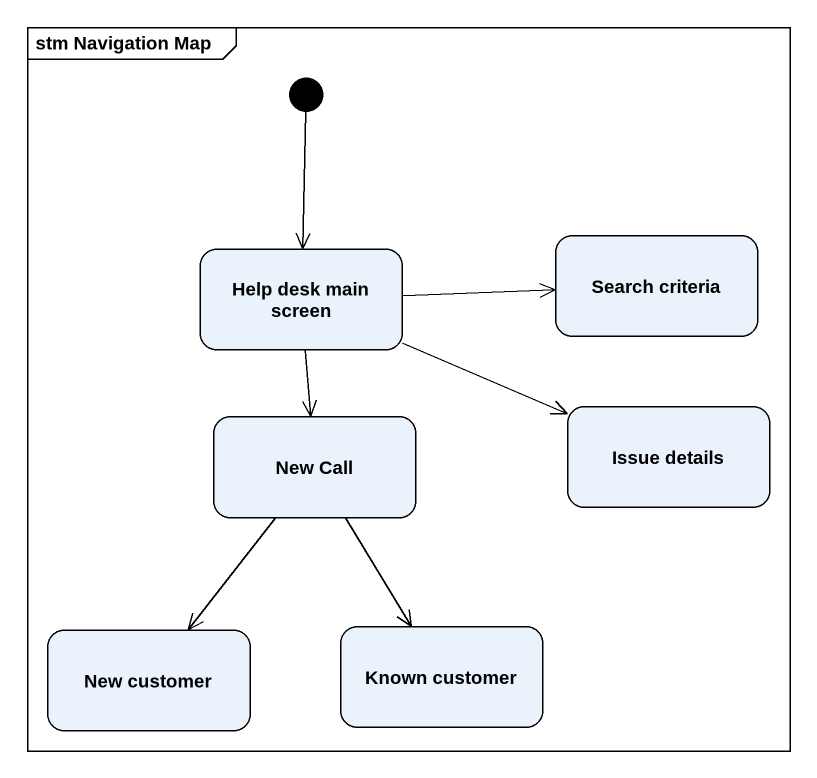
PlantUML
@startuml
mainframe stm Navigation Map
hide empty description
state "Help desk main screen" as Help_desk_main_screen
state "Search criteria" as Search_criteria
state "New Call" as New_Call
state "Issue details" as Issue_details
state "New customer" as New_customer
state "Known customer" as Known_customer
[*] --> Help_desk_main_screen
Help_desk_main_screen -right-> Search_criteria
Help_desk_main_screen --> New_Call
Help_desk_main_screen -right-> Issue_details
New_Call --> New_customer
New_Call --> Known_customer
@enduml
